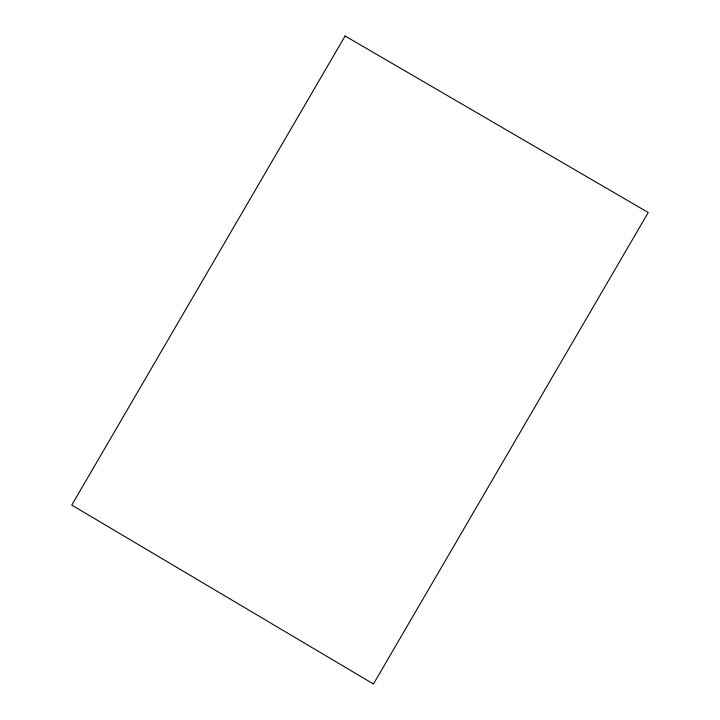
<?xml version="1.0" encoding="UTF-8"?>
<svg xmlns="http://www.w3.org/2000/svg" width="720" height="720" viewBox="0 0 720 720"><rect width="100%" height="100%" fill="white"/><g stroke="black" fill="none" stroke-linecap="round" stroke-linejoin="round"><path stroke-width="1.08" d="M345.105 36L71.766 505.089L373.464 684L648.234 212.517L345.105 36"/></g></svg>
